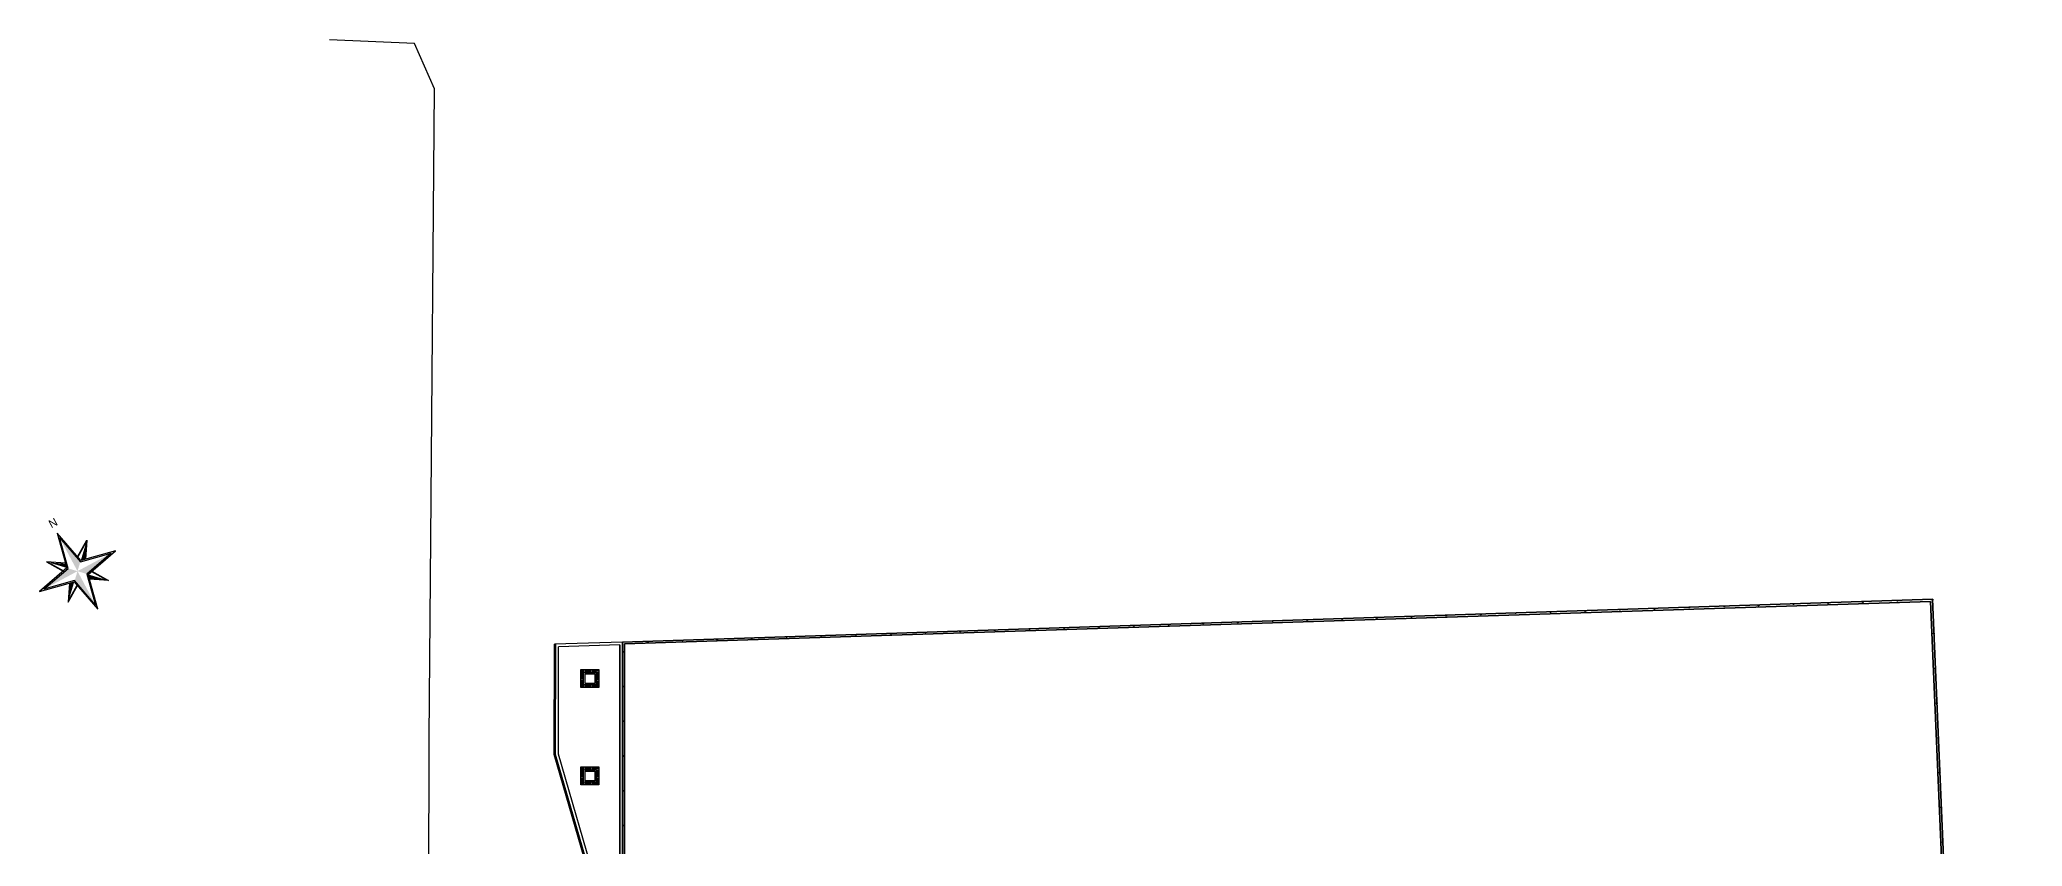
# Model space of a CAD drawing. Header units: millimetres. Extents: x 999 to 1260, y -38 to 225.
# Drawn here: x 999 to 1141.7, y 167.3 to 225.3 of the extents above; entities that cross this region are included whole.
import ezdxf
from ezdxf.enums import TextEntityAlignment as Align

# ---------------------------------------------------------------- set-up
doc = ezdxf.new("R2010")
doc.units = ezdxf.units.MM
doc.linetypes.add('CONTINUO', pattern=[0])
doc.layers.add('I-ARQ', color=8, linetype='Continuous')
doc.styles.add('ROMANS', font='romans', dxfattribs={"oblique": 15})
doc.styles.add('TOPO2', font='arial.ttf')

# ---------------------------------------------------------------- blocks, each defined once
blk = doc.blocks.new('praça')
at = {"layer": 'I-ARQ', "linetype": 'CONTINUO'}
for p, q in [((1400.92, 64.82), (1401.2, 70.93)), ((1397.66, 63.38), (1400.92, 64.82)), ((1339.77, 63.78), (1351.01, 63.76)), ((1351.01, 63.76), (1365.32, 63.64)), ((1365.32, 63.64), (1397.66, 63.38)), ((1339.74, 51.84), (1349.79, 54.76)), ((1339.76, 51.74), (1349.8, 54.66)), ((1339.79, 51.54), (1349.83, 54.46)), ((1349.79, 54.76), (1357.73, 54.74)), ((1349.8, 54.66), (1357.73, 54.64)), ((1349.83, 54.46), (1357.54, 54.44))]:
    blk.add_line(p, q, dxfattribs=at)
at = {"layer": 'I-ARQ'}
for p, q in [((1357.68, 50.04), (1357.54, 54.44)), ((1357.89, 49.84), (1357.73, 54.74)), ((1347.61, 51.54), (1347.61, 52.84)), ((1347.61, 52.84), (1348.91, 52.84)), ((1347.71, 52.64), (1347.71, 52.84)), ((1347.81, 52.64), (1347.81, 52.84)), ((1347.81, 52.64), (1347.81, 52.84)), ((1347.91, 52.64), (1347.91, 52.84)), ((1348.01, 52.64), (1348.01, 52.84)), ((1348.11, 52.64), (1348.11, 52.84)), ((1348.21, 52.64), (1348.21, 52.84)), ((1348.31, 52.64), (1348.31, 52.84)), ((1348.41, 52.64), (1348.41, 52.84)), ((1348.51, 52.64), (1348.51, 52.84)), ((1348.61, 52.64), (1348.61, 52.84)), ((1348.71, 52.64), (1348.71, 52.84)), ((1348.71, 52.64), (1348.71, 52.84)), ((1348.91, 52.84), (1348.91, 51.54)), ((1354.61, 51.54), (1354.61, 52.84)), ((1354.61, 52.84), (1355.91, 52.84)), ((1354.71, 52.64), (1354.71, 52.84)), ((1354.81, 52.64), (1354.81, 52.84)), ((1354.81, 52.64), (1354.81, 52.84)), ((1354.91, 52.64), (1354.91, 52.84)), ((1355.01, 52.64), (1355.01, 52.84)), ((1355.11, 52.64), (1355.11, 52.84)), ((1355.21, 52.64), (1355.21, 52.84)), ((1355.31, 52.64), (1355.31, 52.84)), ((1355.41, 52.64), (1355.41, 52.84)), ((1355.51, 52.64), (1355.51, 52.84)), ((1355.61, 52.64), (1355.61, 52.84)), ((1355.71, 52.64), (1355.71, 52.84)), ((1355.71, 52.64), (1355.71, 52.84)), ((1355.91, 52.84), (1355.91, 51.54)), ((1347.81, 52.64), (1347.61, 52.64)), ((1347.81, 52.64), (1347.61, 52.64)), ((1347.81, 52.54), (1347.61, 52.54)), ((1347.81, 52.44), (1347.61, 52.44)), ((1347.81, 52.34), (1347.61, 52.34)), ((1347.81, 52.24), (1347.61, 52.24)), ((1347.81, 52.14), (1347.61, 52.14)), ((1347.81, 52.04), (1347.61, 52.04)), ((1347.81, 51.94), (1347.61, 51.94)), ((1347.81, 51.84), (1347.61, 51.84)), ((1347.81, 51.74), (1347.61, 51.74)), ((1347.81, 51.74), (1347.61, 51.74)), ((1348.91, 51.54), (1347.61, 51.54)), ((1347.71, 51.74), (1347.71, 51.54)), ((1347.81, 51.74), (1347.81, 52.64)), ((1347.81, 52.64), (1348.71, 52.64)), ((1347.81, 51.74), (1347.81, 51.54)), ((1347.81, 51.74), (1347.81, 51.54)), ((1348.71, 51.74), (1347.81, 51.74)), ((1347.91, 51.84), (1347.91, 52.54)), ((1347.91, 52.54), (1348.61, 52.54)), ((1348.61, 51.84), (1347.91, 51.84)), ((1347.91, 51.74), (1347.91, 51.54)), ((1348.01, 51.74), (1348.01, 51.54)), ((1348.11, 51.74), (1348.11, 51.54)), ((1348.21, 51.74), (1348.21, 51.54)), ((1348.31, 51.74), (1348.31, 51.54)), ((1348.41, 51.74), (1348.41, 51.54)), ((1348.51, 51.74), (1348.51, 51.54)), ((1348.61, 52.54), (1348.61, 51.84)), ((1348.61, 51.74), (1348.61, 51.54)), ((1348.71, 52.74), (1348.91, 52.74)), ((1348.71, 52.64), (1348.91, 52.64)), ((1348.71, 52.64), (1348.91, 52.64)), ((1348.71, 52.64), (1348.71, 51.74)), ((1348.71, 52.54), (1348.91, 52.54)), ((1348.71, 52.44), (1348.91, 52.44)), ((1348.71, 52.34), (1348.91, 52.34)), ((1348.71, 52.24), (1348.91, 52.24)), ((1348.71, 52.14), (1348.91, 52.14)), ((1348.71, 52.04), (1348.91, 52.04)), ((1348.71, 51.94), (1348.91, 51.94)), ((1348.71, 51.84), (1348.91, 51.84)), ((1348.71, 51.74), (1348.71, 51.54)), ((1348.71, 51.74), (1348.71, 51.54)), ((1348.71, 51.74), (1348.91, 51.74)), ((1348.71, 51.74), (1348.91, 51.74)), ((1348.81, 51.74), (1348.81, 51.54)), ((1354.81, 52.64), (1354.61, 52.64)), ((1354.81, 52.64), (1354.61, 52.64)), ((1354.81, 52.54), (1354.61, 52.54)), ((1354.81, 52.44), (1354.61, 52.44)), ((1354.81, 52.34), (1354.61, 52.34)), ((1354.81, 52.24), (1354.61, 52.24)), ((1354.81, 52.14), (1354.61, 52.14)), ((1354.81, 52.04), (1354.61, 52.04)), ((1354.81, 51.94), (1354.61, 51.94)), ((1354.81, 51.84), (1354.61, 51.84)), ((1354.81, 51.74), (1354.61, 51.74)), ((1354.81, 51.74), (1354.61, 51.74)), ((1355.91, 51.54), (1354.61, 51.54)), ((1354.71, 51.74), (1354.71, 51.54)), ((1354.81, 51.74), (1354.81, 52.64)), ((1354.81, 52.64), (1355.71, 52.64)), ((1354.81, 51.74), (1354.81, 51.54)), ((1354.81, 51.74), (1354.81, 51.54)), ((1355.71, 51.74), (1354.81, 51.74)), ((1354.91, 51.84), (1354.91, 52.54)), ((1354.91, 52.54), (1355.61, 52.54)), ((1355.61, 51.84), (1354.91, 51.84)), ((1354.91, 51.74), (1354.91, 51.54)), ((1355.01, 51.74), (1355.01, 51.54)), ((1355.11, 51.74), (1355.11, 51.54)), ((1355.21, 51.74), (1355.21, 51.54)), ((1355.31, 51.74), (1355.31, 51.54)), ((1355.41, 51.74), (1355.41, 51.54)), ((1355.51, 51.74), (1355.51, 51.54)), ((1355.61, 52.54), (1355.61, 51.84)), ((1355.61, 51.74), (1355.61, 51.54)), ((1355.71, 52.74), (1355.91, 52.74)), ((1355.71, 52.64), (1355.91, 52.64)), ((1355.71, 52.64), (1355.91, 52.64)), ((1355.71, 52.64), (1355.71, 51.74)), ((1355.71, 52.54), (1355.91, 52.54)), ((1355.71, 52.44), (1355.91, 52.44)), ((1355.71, 52.34), (1355.91, 52.34)), ((1355.71, 52.24), (1355.91, 52.24)), ((1355.71, 52.14), (1355.91, 52.14)), ((1355.71, 52.04), (1355.91, 52.04)), ((1355.71, 51.94), (1355.91, 51.94)), ((1355.71, 51.84), (1355.91, 51.84)), ((1355.71, 51.74), (1355.71, 51.54)), ((1355.71, 51.74), (1355.71, 51.54)), ((1355.71, 51.74), (1355.91, 51.74)), ((1355.71, 51.74), (1355.91, 51.74)), ((1355.81, 51.74), (1355.81, 51.54)), ((1230.88, 50.04), (1357.68, 50.04)), ((1357.68, 50.04), (1230.97, 50.04)), ((1357.89, 49.84), (1230.88, 49.84)), ((1357.89, 49.84), (1230.88, 49.84)), ((1230.88, 49.84), (1357.89, 49.84)), ((1357.75, 49.69), (1230.88, 49.69)), ((1230.88, 49.69), (1357.75, 49.69)), ((1344.67, 49.84), (1344.72, 49.84)), ((1344.67, 49.78), (1344.67, 49.84)), ((1344.72, 49.78), (1344.67, 49.78)), ((1344.72, 49.84), (1344.72, 49.78)), ((1347.17, 49.84), (1347.22, 49.84)), ((1347.17, 49.78), (1347.17, 49.84)), ((1347.22, 49.78), (1347.17, 49.78)), ((1347.22, 49.84), (1347.22, 49.78)), ((1349.67, 49.84), (1349.72, 49.84)), ((1349.67, 49.78), (1349.67, 49.84)), ((1349.72, 49.78), (1349.67, 49.78)), ((1349.72, 49.84), (1349.72, 49.78)), ((1352.17, 49.84), (1352.22, 49.84)), ((1352.17, 49.78), (1352.17, 49.84)), ((1352.22, 49.78), (1352.17, 49.78)), ((1352.22, 49.84), (1352.22, 49.78)), ((1354.67, 49.84), (1354.72, 49.84)), ((1354.67, 49.78), (1354.67, 49.84)), ((1354.72, 49.78), (1354.67, 49.78)), ((1354.72, 49.84), (1354.72, 49.78)), ((1357.17, 49.84), (1357.22, 49.84)), ((1357.17, 49.78), (1357.17, 49.84)), ((1357.22, 49.78), (1357.17, 49.78)), ((1357.22, 49.84), (1357.22, 49.78)), ((1360.81, -44.29), (1357.75, 49.69)), ((1357.75, 49.69), (1360.81, -44.29)), ((1360.97, -44.43), (1357.89, 49.84)), ((1357.89, 49.84), (1360.97, -44.43)), ((1357.89, 48.06), (1357.95, 48.07)), ((1357.89, 48.01), (1357.89, 48.06)), ((1357.95, 48.02), (1357.89, 48.01)), ((1357.95, 48.07), (1357.95, 48.02)), ((1357.97, 45.56), (1358.03, 45.57)), ((1357.97, 45.51), (1357.97, 45.56)), ((1358.03, 45.52), (1357.97, 45.51)), ((1358.03, 45.57), (1358.03, 45.52)), ((1358.05, 43.02), (1358.05, 43.07)), ((1358.05, 43.07), (1358.11, 43.07)), ((1358.11, 43.02), (1358.05, 43.02)), ((1358.11, 43.07), (1358.11, 43.02)), ((1358.14, 40.52), (1358.13, 40.57)), ((1358.13, 40.57), (1358.19, 40.57)), ((1358.2, 40.52), (1358.14, 40.52)), ((1358.19, 40.57), (1358.2, 40.52)), ((1358.22, 38.02), (1358.22, 38.07)), ((1358.22, 38.07), (1358.28, 38.07)), ((1358.28, 38.02), (1358.22, 38.02)), ((1358.28, 38.07), (1358.28, 38.02)), ((1358.3, 35.52), (1358.3, 35.57)), ((1358.3, 35.57), (1358.36, 35.57)), ((1358.36, 35.52), (1358.3, 35.52)), ((1358.36, 35.57), (1358.36, 35.52)), ((1358.38, 33.02), (1358.38, 33.07)), ((1358.38, 33.07), (1358.44, 33.07)), ((1358.44, 33.02), (1358.38, 33.02)), ((1358.44, 33.07), (1358.44, 33.02)), ((1358.46, 30.52), (1358.46, 30.57)), ((1358.46, 30.57), (1358.52, 30.57)), ((1358.52, 30.52), (1358.46, 30.52)), ((1358.52, 30.57), (1358.52, 30.52)), ((1358.54, 28.07), (1358.6, 28.08)), ((1358.54, 28.02), (1358.54, 28.07)), ((1358.6, 28.03), (1358.54, 28.02)), ((1358.6, 28.08), (1358.6, 28.03)), ((1358.62, 25.53), (1358.62, 25.58)), ((1358.62, 25.58), (1358.68, 25.58)), ((1358.68, 25.53), (1358.62, 25.53)), ((1358.68, 25.58), (1358.68, 25.53)), ((1358.71, 23.03), (1358.7, 23.08)), ((1358.7, 23.08), (1358.76, 23.08)), ((1358.77, 23.03), (1358.71, 23.03)), ((1358.76, 23.08), (1358.77, 23.03)), ((1358.79, 20.53), (1358.79, 20.58)), ((1358.79, 20.58), (1358.85, 20.58)), ((1358.85, 20.53), (1358.79, 20.53)), ((1358.85, 20.58), (1358.85, 20.53)), ((1358.87, 18.03), (1358.87, 18.08)), ((1358.87, 18.08), (1358.93, 18.08)), ((1358.93, 18.03), (1358.87, 18.03)), ((1358.93, 18.08), (1358.93, 18.03)), ((1358.95, 15.53), (1358.95, 15.58)), ((1358.95, 15.58), (1359.01, 15.58)), ((1359.01, 15.53), (1358.95, 15.53)), ((1359.01, 15.58), (1359.01, 15.53)), ((1359.03, 13.03), (1359.03, 13.08)), ((1359.03, 13.08), (1359.09, 13.08)), ((1359.09, 13.03), (1359.03, 13.03)), ((1359.09, 13.08), (1359.09, 13.03)), ((1359.11, 10.58), (1359.17, 10.59)), ((1359.11, 10.53), (1359.11, 10.58)), ((1359.17, 10.54), (1359.11, 10.53)), ((1359.17, 10.59), (1359.17, 10.54)), ((1359.19, 8.08), (1359.25, 8.09)), ((1359.2, 8.03), (1359.19, 8.08)), ((1359.26, 8.04), (1359.2, 8.03)), ((1359.25, 8.09), (1359.26, 8.04)), ((1359.28, 5.54), (1359.28, 5.59)), ((1359.28, 5.59), (1359.34, 5.59)), ((1359.34, 5.54), (1359.28, 5.54)), ((1359.34, 5.59), (1359.34, 5.54)), ((1359.36, 3.04), (1359.36, 3.09)), ((1359.36, 3.09), (1359.42, 3.09)), ((1359.42, 3.04), (1359.36, 3.04)), ((1359.42, 3.09), (1359.42, 3.04)), ((1359.44, 0.54), (1359.44, 0.59)), ((1359.44, 0.59), (1359.5, 0.59)), ((1359.5, 0.54), (1359.44, 0.54)), ((1359.5, 0.59), (1359.5, 0.54)), ((1359.52, -1.96), (1359.52, -1.91)), ((1359.52, -1.91), (1359.58, -1.91)), ((1359.58, -1.96), (1359.52, -1.96)), ((1359.58, -1.91), (1359.58, -1.96)), ((1359.6, -4.46), (1359.6, -4.41)), ((1359.6, -4.41), (1359.66, -4.41)), ((1359.66, -4.46), (1359.6, -4.46)), ((1359.66, -4.41), (1359.66, -4.46)), ((1359.68, -6.96), (1359.68, -6.91)), ((1359.68, -6.91), (1359.74, -6.91)), ((1359.74, -6.96), (1359.68, -6.96)), ((1359.74, -6.91), (1359.74, -6.96)), ((1359.76, -9.41), (1359.82, -9.4)), ((1359.77, -9.46), (1359.76, -9.41)), ((1359.83, -9.45), (1359.77, -9.46)), ((1359.82, -9.4), (1359.83, -9.45)), ((1359.85, -11.95), (1359.85, -11.9)), ((1359.85, -11.9), (1359.91, -11.9)), ((1359.91, -11.95), (1359.85, -11.95)), ((1359.91, -11.9), (1359.91, -11.95)), ((1359.93, -14.45), (1359.93, -14.4)), ((1359.93, -14.4), (1359.99, -14.4)), ((1359.99, -14.45), (1359.93, -14.45)), ((1359.99, -14.4), (1359.99, -14.45)), ((1360.01, -16.95), (1360.01, -16.9)), ((1360.01, -16.9), (1360.07, -16.9)), ((1360.07, -16.95), (1360.01, -16.95)), ((1360.07, -16.9), (1360.07, -16.95)), ((1360.09, -19.45), (1360.09, -19.4)), ((1360.09, -19.4), (1360.15, -19.4)), ((1360.15, -19.45), (1360.09, -19.45)), ((1360.15, -19.4), (1360.15, -19.45)), ((1360.17, -21.95), (1360.17, -21.9)), ((1360.17, -21.9), (1360.23, -21.9)), ((1360.23, -21.95), (1360.17, -21.95)), ((1360.23, -21.9), (1360.23, -21.95)), ((1360.26, -24.45), (1360.25, -24.4)), ((1360.25, -24.4), (1360.31, -24.4)), ((1360.32, -24.45), (1360.26, -24.45)), ((1360.31, -24.4), (1360.32, -24.45)), ((1360.34, -26.9), (1360.4, -26.89)), ((1360.34, -26.95), (1360.34, -26.9)), ((1360.4, -26.94), (1360.34, -26.95)), ((1360.4, -26.89), (1360.4, -26.94)), ((1360.42, -29.4), (1360.48, -29.39)), ((1360.42, -29.45), (1360.42, -29.4)), ((1360.48, -29.44), (1360.42, -29.45)), ((1360.48, -29.39), (1360.48, -29.44)), ((1360.5, -31.94), (1360.5, -31.89)), ((1360.5, -31.89), (1360.56, -31.89)), ((1360.56, -31.94), (1360.5, -31.94)), ((1360.56, -31.89), (1360.56, -31.94)), ((1360.58, -34.44), (1360.58, -34.39)), ((1360.58, -34.39), (1360.64, -34.39)), ((1360.64, -34.44), (1360.58, -34.44)), ((1360.64, -34.39), (1360.64, -34.44)), ((1360.66, -36.94), (1360.66, -36.89)), ((1360.66, -36.89), (1360.72, -36.89)), ((1360.72, -36.94), (1360.66, -36.94)), ((1360.72, -36.89), (1360.72, -36.94)), ((1360.74, -39.44), (1360.74, -39.39)), ((1360.74, -39.39), (1360.8, -39.39)), ((1360.8, -39.44), (1360.74, -39.44)), ((1360.8, -39.39), (1360.8, -39.44)), ((1360.83, -41.94), (1360.82, -41.89)), ((1360.82, -41.89), (1360.88, -41.89)), ((1360.89, -41.94), (1360.83, -41.94)), ((1360.88, -41.89), (1360.89, -41.94)), ((1209.19, -50.89), (1360.97, -44.43)), ((1360.97, -44.43), (1209.19, -50.89)), ((1209.36, -50.73), (1360.81, -44.29)), ((1360.81, -44.29), (1209.36, -50.73)), ((1343.48, -45.18), (1343.48, -45.12)), ((1343.48, -45.12), (1343.53, -45.12)), ((1343.53, -45.18), (1343.48, -45.18)), ((1343.53, -45.12), (1343.53, -45.18)), ((1345.98, -45.07), (1345.98, -45.01)), ((1345.98, -45.01), (1346.03, -45.01)), ((1346.03, -45.07), (1345.98, -45.07)), ((1346.03, -45.01), (1346.03, -45.07)), ((1348.47, -44.91), (1348.52, -44.9)), ((1348.48, -44.97), (1348.47, -44.91)), ((1348.53, -44.96), (1348.48, -44.97)), ((1348.52, -44.9), (1348.53, -44.96)), ((1350.97, -44.86), (1350.97, -44.8)), ((1350.97, -44.8), (1351.02, -44.8)), ((1351.02, -44.86), (1350.97, -44.86)), ((1351.02, -44.8), (1351.02, -44.86)), ((1353.47, -44.75), (1353.47, -44.69)), ((1353.47, -44.69), (1353.52, -44.69)), ((1353.52, -44.75), (1353.47, -44.75)), ((1353.52, -44.69), (1353.52, -44.75)), ((1355.97, -44.59), (1356.02, -44.58)), ((1355.97, -44.65), (1355.97, -44.59)), ((1356.02, -44.64), (1355.97, -44.65)), ((1356.02, -44.58), (1356.02, -44.64)), ((1358.47, -44.54), (1358.47, -44.48)), ((1358.47, -44.48), (1358.52, -44.48)), ((1358.52, -44.54), (1358.47, -44.54)), ((1358.52, -44.48), (1358.52, -44.54)), ((1360.91, -44.44), (1360.91, -44.39)), ((1360.91, -44.39), (1360.97, -44.39)), ((1360.97, -44.44), (1360.91, -44.44)), ((1360.97, -44.39), (1360.97, -44.44))]:
    blk.add_line(p, q, dxfattribs=at)
at = {"layer": 'I-ARQ', "width": 1, "flags": 3}
blk.add_attdef('CODIGO', text='', height=0.024, rotation=360, dxfattribs=at).set_placement((1257.02, 34.84), align=Align.MIDDLE)
at = {"layer": 'I-ARQ', "text_generation_flag": 4, "width": 1, "flags": 3}
blk.add_attdef('CODIGO', text='', height=0.024, rotation=360, dxfattribs=at).set_placement((1258.87, 16.03), align=Align.MIDDLE)
at = {"layer": 'I-ARQ', "style": 'ROMANS', "width": 1}
blk.add_attdef('0.00', (1278.7, -45.87), '', height=0.36, dxfattribs=at)

msp = doc.modelspace()

# ---------------------------------------------------------------- linework, layer by layer
at = {"layer": 'I-ARQ'}
for p, q in [((1000.257, 189.843), (1000.957, 187.349)), ((1001.947, 187.88), (1000.257, 189.843)), ((1001.038, 187.324), (1000.413, 189.552)), ((1000.413, 189.552), (1001.923, 187.798)), ((1001.715, 188.149), (1002.394, 189.358)), ((1001.74, 188.12), (1002.346, 189.2)), ((1001.923, 187.798), (1004.15, 188.423)), ((1004.441, 188.579), (1001.947, 187.88)), ((1002.394, 189.358), (1002.291, 187.976)), ((1004.15, 188.423), (1002.397, 186.914)), ((1002.478, 186.889), (1004.441, 188.579)), ((1000.957, 187.349), (998.993, 185.659)), ((999.285, 185.815), (1001.038, 187.324)), ((999.479, 187.796), (1000.687, 187.118)), ((1000.862, 187.693), (999.479, 187.796)), ((999.637, 187.749), (1000.716, 187.142)), ((1002.397, 186.914), (1003.021, 184.686)), ((1002.72, 187.098), (1003.799, 186.492)), ((1002.749, 187.123), (1003.957, 186.444)), ((998.993, 185.659), (1001.488, 186.358)), ((1001.512, 186.44), (999.285, 185.815)), ((1001.145, 186.262), (1001.041, 184.88)), ((1001.041, 184.88), (1001.72, 186.088)), ((1001.089, 185.038), (1001.695, 186.117)), ((1001.488, 186.358), (1003.177, 184.395)), ((1003.021, 184.686), (1001.512, 186.44)), ((1003.177, 184.395), (1002.478, 186.889)), ((1003.957, 186.444), (1002.575, 186.547))]:
    msp.add_line(p, q, dxfattribs=at)
for points in [[(1001.923, 187.798), (1000.413, 189.552), (1001.717, 187.119)], [(1002.397, 186.914), (1004.15, 188.423), (1001.717, 187.119)], [(1001.947, 187.88), (1002.254, 187.966), (1002.346, 189.2)], [(1001.038, 187.324), (999.285, 185.815), (1001.717, 187.119)], [(1000.958, 187.35), (999.637, 187.749), (1000.872, 187.656)], [(1003.021, 184.686), (1001.717, 187.119), (1001.512, 186.44)], [(1001.488, 186.358), (1001.089, 185.038), (1001.182, 186.272)], [(1003.799, 186.492), (1002.478, 186.889), (1002.565, 186.584)]]:
    msp.add_solid(points, dxfattribs=at)

# ---------------------------------------------------------------- block references
at = {"layer": 'I-ARQ', "rotation": 90}
msp.add_blockref('praça', (1090.782, -1175.864), dxfattribs=at)

# ---------------------------------------------------------------- texts
at = {"layer": 'I-ARQ', "style": 'TOPO2', "oblique": 360, "width": 1}
msp.add_text('N', height=0.576, rotation=28.19085, dxfattribs=at).set_placement((999.835, 190.197))

doc.saveas('drawing.dxf')
